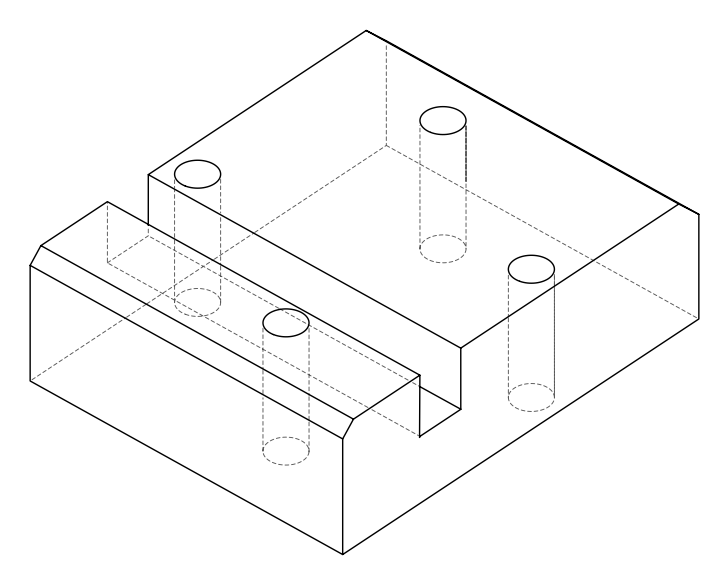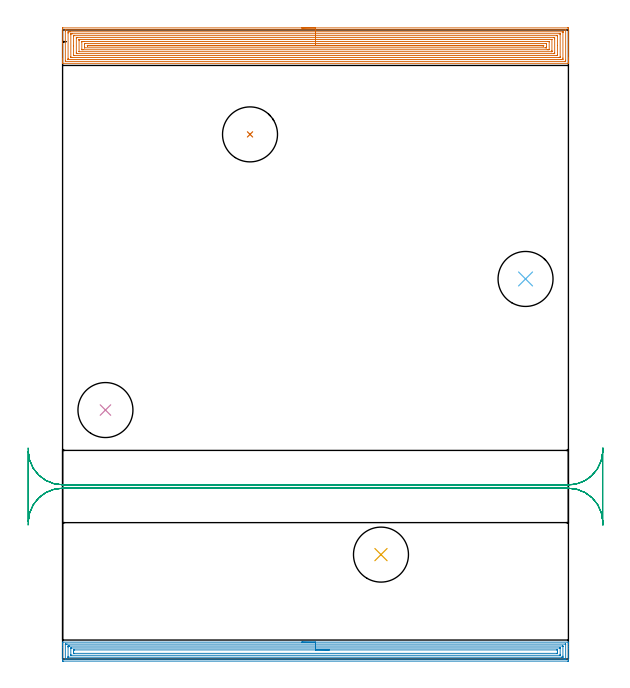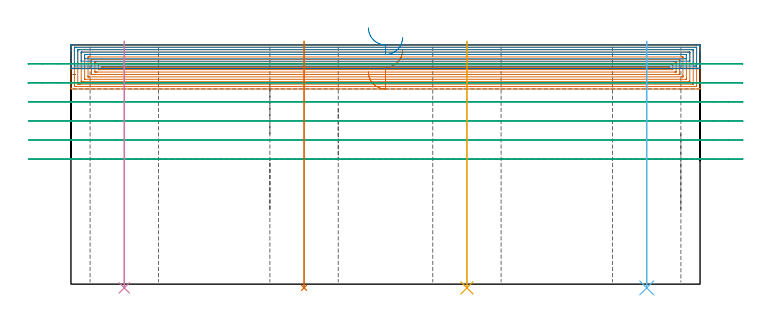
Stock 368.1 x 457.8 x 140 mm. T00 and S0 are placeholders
(PLAN: 7 operations, 2 tool changes, 61.2 min)
(1 AREA_MILL | FG_CHAMFER_SURFACE | UGT0205_001 | 29.68 min | 122506 mm3)
(2 AREA_MILL_1 | FG_CHAMFER_SURFACE_1 | UGT0205_001 | 15.02 min | 35041 mm3)
(3 MILL_RECTANGULAR_SLOT | SLOT_RECTANGULAR | UGT0201_005 | Follow Part, ap 12.5, ae 75% | 14.14 min | 1291201 mm3)
(4 INDEXABLE_INSERT_DRILL_THROUGH_HOLE_FROM_SOLID | STEP1HOLE | NXT0302_035 | 0.58 min | 175665 mm3)
(5 INDEXABLE_INSERT_DRILL_THROUGH_HOLE_FROM_SOLID_1 | STEP1HOLE_1 | NXT0302_035 | 0.58 min | 175824 mm3)
(6 INDEXABLE_INSERT_DRILL_THROUGH_HOLE_FROM_SOLID_2 | STEP1HOLE_2 | NXT0302_035 | 0.58 min | 176016 mm3)
(7 INDEXABLE_INSERT_DRILL_THROUGH_HOLE_FROM_SOLID_3 | STEP1HOLE_3 | NXT0302_035 | 0.58 min | 175671 mm3)
(TOOL UGT0205_001 | Chamfer Mill 20 x 3 x 45 deg. | D20 FL50 Z2)
(TOOL UGT0201_005 | End Mill 50 mm | D50 FL150 Z8)
(TOOL NXT0302_035 | Index. Insert Drill 40mm [880-D4000L40-05] | D40 PA176 FL200 Z2)
(OP 1 AREA_MILL)
G17 G21 G94 G90
T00 M6
G54
G17 G0 G90 X174.05 Y459.3 S1061 M3
G43 Z150. H0
Z124.2
G94 G1 X174.088 Z123.328 F250.
X174.202 Z122.464
X174.391 Z121.612
X174.653 Z120.78
X174.987 Z119.974
X175.39 Z119.2
X175.858 Z118.464
X176.39 Z117.772
X176.979 Z117.129
X177.622 Z116.54
X178.314 Z116.008
X179.05 Z115.54
X179.824 Z115.137
X180.63 Z114.803
X181.462 Z114.541
X182.314 Z114.352
X183.178 Z114.238
X184.05 Z114.2
X367.492
X367.878 Y459.296 Z114.202
X368.09 Y459.292 Z114.206
X368.1 Y459.076 Z114.421
Y437.265 Z136.23
Y436.661 Z136.833
Y436.097 Z137.399
Y435.776 Z137.72
Y435.212 Z138.284
Y434.891 Z138.604
Y434.248 Z139.251
Y433.867 Z139.633
X368.093 Y433.522 Z139.969
X368.091 Y433.503 Z139.988
X367.938 Y433.5 Z140.
X0.162
X0.009 Y433.503 Z139.988
X0. Y433.523 Z139.968
Y433.867 Z139.632
Y434.248 Z139.251
Y434.891 Z138.604
Y436.098 Z137.399
Y436.661 Z136.833
Y448.105 Z125.392
Y458.794 Z114.703
X0.002 Y459.078 Z114.419
X0.01 Y459.292 Z114.206
X0.225 Y459.299 Z114.199
X184.05 Y459.3 Z114.2
Y457.886 Z115.614
X365.928 Y457.885 Z115.615
X366.027 Y457.884 Z115.616
X366.075 Y457.881 Z115.619
X366.09 Y457.878 Z115.622
X366.093 Y457.863 Z115.637
X366.097 Y457.758 Z115.742
X366.1 Y457.519 Z115.981
X366.099 Y435.776 Z137.724
X366.098 Y435.388 Z138.112
X366.09 Y434.996 Z138.504
X366.078 Y434.921 Z138.579
X366.032 Y434.918 Z138.582
X365.924 Y434.916 Z138.584
X365.706 Y434.914 Z138.586
X2.172 Y434.915 Z138.585
X2.073 Y434.916 Z138.584
X2.025 Y434.919 Z138.581
X2.01 Y434.922 Z138.578
X2.007 Y434.937 Z138.563
X2.003 Y435.042 Z138.458
X2. Y435.281 Z138.219
Y457.024 Z116.476
X2.002 Y457.412 Z116.088
X2.01 Y457.804 Z115.696
X2.022 Y457.879 Z115.621
X2.068 Y457.882 Z115.618
X2.176 Y457.884 Z115.616
X2.394 Y457.886 Z115.614
X184.05
Y456.472 Z117.028
X363.921 Y456.471 Z117.029
X364.033 Y456.469 Z117.031
X364.072 Y456.467 Z117.033
X364.087 Y456.466 Z117.034
X364.091 Y456.434 Z117.066
X364.096 Y456.316 Z117.184
X364.099 Y456.138 Z117.362
X364.1 Y455.961 Z117.539
Y437.369 Z136.131
X364.097 Y436.661 Z136.839
X364.093 Y436.491 Z137.009
X364.079 Y436.335 Z137.165
X363.921 Y436.334 Z137.166
X363.363 Y436.33 Z137.17
X363.028 Y436.329 Z137.171
X362.471 Y436.328 Z137.172
X4.179 Y436.329 Z137.171
X4.067 Y436.331 Z137.169
X4.028 Y436.333 Z137.167
X4.013 Y436.334 Z137.166
X4.01 Y436.366 Z137.134
X4.004 Y436.484 Z137.016
X4.001 Y436.661 Z136.839
X4. Y436.839 Z136.661
Y455.431 Z118.069
X4.003 Y456.138 Z117.362
X4.007 Y456.309 Z117.191
X4.021 Y456.465 Z117.035
X4.179 Y456.466 Z117.034
X4.737 Y456.47 Z117.03
X5.072 Y456.471 Z117.029
X5.628 Y456.472 Z117.028
X184.05
Y455.057 Z118.443
X361.441
X361.999 Y455.053 Z118.447
X362.058 Y455.05 Z118.45
X362.09 Y455.046 Z118.454
X362.092 Y455.002 Z118.498
X362.096 Y454.803 Z118.697
X362.1 Y454.403 Z119.097
Y438.432 Z135.068
X362.096 Y438.007 Z135.493
X362.091 Y437.795 Z135.705
X362.089 Y437.749 Z135.751
X362.037 Y437.747 Z135.753
X361.936 Y437.745 Z135.755
X361.243 Y437.743 Z135.757
X361.046
X6.659
X6.101 Y437.747 Z135.753
X6.042 Y437.75 Z135.75
X6.01 Y437.754 Z135.746
X6.008 Y437.798 Z135.702
X6.004 Y437.997 Z135.503
X6. Y438.397 Z135.103
Y454.368 Z119.132
X6.004 Y454.793 Z118.707
X6.009 Y455.005 Z118.495
X6.011 Y455.051 Z118.449
X6.063 Y455.053 Z118.447
X6.164 Y455.055 Z118.445
X6.857 Y455.057 Z118.443
X7.054
X184.05
Y453.643 Z119.857
X359.62
X359.944 Y453.642 Z119.858
X360.036 Y453.639 Z119.861
X360.086 Y453.636 Z119.864
X360.09 Y453.628 Z119.872
X360.096 Y453.573 Z119.927
X360.099 Y453.483 Z120.017
X360.1 Y446.524 Z126.976
X360.099 Y439.567 Z133.933
X360.094 Y439.317 Z134.183
X360.09 Y439.165 Z134.335
X359.782 Y439.16 Z134.34
X359.619 Y439.157 Z134.343
X8.48
X8.157 Y439.158 Z134.342
X8.064 Y439.161 Z134.339
X8.014 Y439.164 Z134.336
X8.01 Y439.172 Z134.328
X8.004 Y439.227 Z134.273
X8.001 Y439.317 Z134.183
X8. Y446.276 Z127.224
X8.001 Y453.233 Z120.267
X8.005 Y453.483 Z120.017
X8.01 Y453.635 Z119.865
X8.318 Y453.64 Z119.86
X8.481 Y453.643 Z119.857
X184.05
Y452.229 Z121.271
X357.152 Y452.228 Z121.272
X357.672 Y452.226 Z121.274
X358.051 Y452.222 Z121.278
X358.09 Y452.217 Z121.283
X358.096 Y452.177 Z121.323
X358.099 Y451.712 Z121.788
X358.1 Y451.288 Z122.212
X358.099 Y441.088 Z132.412
X358.097 Y440.667 Z132.833
X358.091 Y440.604 Z132.896
X358.087 Y440.578 Z132.922
X358.062 Y440.576 Z132.924
X357.933 Y440.574 Z132.926
X357.672 Y440.572 Z132.928
X357.301 Y440.571 Z132.929
X10.948 Y440.572 Z132.928
X10.428 Y440.574 Z132.926
X10.049 Y440.578 Z132.922
X10.01 Y440.583 Z132.917
X10.004 Y440.623 Z132.877
X10.001 Y441.088 Z132.412
X10. Y441.512 Z131.988
X10.001 Y451.712 Z121.788
X10.003 Y452.133 Z121.367
X10.009 Y452.196 Z121.304
X10.013 Y452.222 Z121.278
X10.038 Y452.224 Z121.276
X10.167 Y452.226 Z121.274
X10.428 Y452.228 Z121.272
X10.799 Y452.229 Z121.271
X184.05
Y450.815 Z122.685
X355.899 Y450.814 Z122.686
X356.089 Y450.808 Z122.692
X356.097 Y450.748 Z122.752
X356.099 Y450.729 Z122.771
X356.1 Y442.648 Z130.852
X356.098 Y442.436 Z131.064
X356.09 Y442.015 Z131.485
X356.085 Y441.991 Z131.509
X356.078 Y441.989 Z131.511
X356.052 Y441.986 Z131.514
X355.997 Y441.985 Z131.515
X355.887
X12.201 Y441.986 Z131.514
X12.011 Y441.992 Z131.508
X12.003 Y442.051 Z131.449
X12.001 Y442.071 Z131.429
X12. Y450.152 Z123.348
X12.002 Y450.364 Z123.136
X12.01 Y450.785 Z122.715
X12.015 Y450.809 Z122.691
X12.022 Y450.811 Z122.689
X12.048 Y450.814 Z122.686
X12.103 Y450.815 Z122.685
X12.213
X184.05
Y449.4 Z124.1
X353.209
X353.755 Y449.399 Z124.101
X353.969 Y449.396 Z124.104
X354.036 Y449.394 Z124.106
X354.09 Y449.381 Z124.119
X354.094 Y449.277 Z124.223
X354.1 Y449.058 Z124.442
Y443.746 Z129.754
X354.094 Y443.523 Z129.977
X354.09 Y443.419 Z130.081
X353.903 Y443.407 Z130.093
X353.554 Y443.402 Z130.098
X353.209 Y443.4 Z130.1
X352.664
X14.891
X14.345 Y443.401 Z130.099
X14.131 Y443.404 Z130.096
X14.064 Y443.406 Z130.094
X14.01 Y443.419 Z130.081
X14.006 Y443.523 Z129.977
X14. Y443.742 Z129.758
Y449.054 Z124.446
X14.006 Y449.277 Z124.223
X14.01 Y449.381 Z124.119
X14.197 Y449.393 Z124.107
X14.546 Y449.398 Z124.102
X14.891 Y449.4 Z124.1
X15.436
X184.05
Y447.986 Z125.514
X351.99
X352.054 Y447.984 Z125.516
X352.084 Y447.982 Z125.518
X352.09 Y447.979 Z125.521
X352.093 Y447.97 Z125.53
X352.099 Y447.501 Z125.999
X352.098 Y445.515 Z127.985
X352.093 Y444.851 Z128.649
X352.079 Y444.82 Z128.68
X352.042 Y444.818 Z128.682
X351.954 Y444.816 Z128.684
X351.777 Y444.814 Z128.686
X351.424
X16.11
X16.046 Y444.816 Z128.684
X16.016 Y444.818 Z128.682
X16.01 Y444.821 Z128.679
X16.007 Y444.83 Z128.67
X16.001 Y445.299 Z128.201
X16.002 Y447.285 Z126.215
X16.007 Y447.949 Z125.551
X16.021 Y447.98 Z125.52
X16.058 Y447.982 Z125.518
X16.146 Y447.984 Z125.516
X16.323 Y447.986 Z125.514
X16.676
X184.05
Y446.572 Z126.928
X349.812
X349.928 Y446.571 Z126.929
X350.02 Y446.569 Z126.931
X350.079 Y446.565 Z126.935
X350.091 Y446.561 Z126.939
X350.093 Y446.552 Z126.948
X350.096 Y446.4 Z127.1
X350.093 Y446.286 Z127.214
X350.09 Y446.235 Z127.265
X349.985 Y446.232 Z127.268
X349.811 Y446.229 Z127.271
X349.638 Y446.228 Z127.272
X348.919
X18.288
X18.172 Y446.229 Z127.271
X18.08 Y446.231 Z127.269
X18.021 Y446.235 Z127.265
X18.009 Y446.239 Z127.261
X18.007 Y446.248 Z127.252
X18.004 Y446.4 Z127.1
X18.007 Y446.514 Z126.986
X18.01 Y446.565 Z126.935
X18.115 Y446.568 Z126.932
X18.289 Y446.571 Z126.929
X18.462 Y446.572 Z126.928
X19.181
X184.05
X184.922 Z126.966
X185.786 Z127.08
X186.638 Z127.269
X187.47 Z127.531
X188.276 Z127.865
X189.05 Z128.268
X189.786 Z128.736
X190.478 Z129.267
X191.121 Z129.857
X191.71 Z130.5
X192.242 Z131.192
X192.71 Z131.928
X193.113 Z132.702
X193.447 Z133.508
X193.709 Z134.34
X193.898 Z135.191
X194.012 Z136.056
X194.05 Z136.928
G0 Z150.
M5
M2
(OP 2 AREA_MILL_1)
G17 G21 G94 G90
T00 M6
G54
G17 G0 G90 X174.05 Y12.3 S1061 M3
G43 Z150. H0
G94 G1 X174.088 Z149.128 F250.
X174.202 Z148.263
X174.391 Z147.412
X174.653 Z146.58
X174.987 Z145.774
X175.39 Z145.
X175.859 Z144.264
X176.39 Z143.572
X176.979 Z142.929
X177.622 Z142.339
X178.314 Z141.808
X179.05 Z141.34
X179.824 Z140.937
X180.63 Z140.603
X181.462 Z140.341
X182.314 Z140.152
X183.178 Z140.038
X184.05 Z140.
X367.938
X368.09 Y12.298 Z139.988
X368.097 Y12.177 Z139.869
X368.1 Y12.049 Z139.748
Y11.715 Z139.414
Y11.08 Z138.775
Y9.015 Z136.713
Y7.585 Z135.28
Y-1.154 Z126.543
X368.096 Y-1.437 Z126.261
X368.09 Y-1.492 Z126.205
X368.032 Y-1.499 Z126.199
X367.492 Y-1.5 Z126.2
X0.608
X0.259 Y-1.497 Z126.202
X0.01 Y-1.493 Z126.204
X0.006 Y-1.154 Z126.543
X0. Y-0.559 Z127.139
Y8.459 Z136.153
Y9.889 Z137.586
Y11.08 Z138.775
Y12.049 Z139.749
X0.003 Y12.177 Z139.869
X0.01 Y12.298 Z139.988
X0.162 Y12.3 Z140.
X184.05
Y10.886 Z138.586
X365.706 Y10.885 Z138.585
X365.907 Y10.884 Z138.584
X366.051 Y10.88 Z138.58
X366.082 Y10.879 Z138.579
X366.09 Y10.864 Z138.564
X366.093 Y10.837 Z138.537
X366.099 Y10.696 Z138.396
Y0.209 Z127.909
X366.097 Y0.08 Z127.78
X366.092 Y-0.023 Z127.677
X366.087 Y-0.079 Z127.621
X366.052 Y-0.08 Z127.62
X365.706 Y-0.084 Z127.616
X365.507 Y-0.085 Z127.615
X364.814 Y-0.086 Z127.614
X2.394 Y-0.085 Z127.615
X2.193 Y-0.084 Z127.616
X2.049 Y-0.081 Z127.619
X2.018 Y-0.079 Z127.621
X2.01 Y-0.064 Z127.636
X2.007 Y-0.037 Z127.663
X2.001 Y0.104 Z127.804
Y10.591 Z138.291
X2.003 Y10.72 Z138.42
X2.008 Y10.823 Z138.523
X2.013 Y10.879 Z138.579
X2.048 Y10.88 Z138.58
X2.394 Y10.884 Z138.584
X2.593 Y10.885 Z138.585
X3.286 Y10.886 Z138.586
X184.05
Y9.471 Z137.171
X363.78
X363.921 Y9.469 Z137.169
X364.062 Y9.465 Z137.165
X364.09 Y9.462 Z137.162
X364.094 Y9.437 Z137.137
X364.098 Y9.391 Z137.091
X364.1 Y9.332 Z137.032
Y9.157 Z136.857
Y2.166 Z129.866
X364.097 Y1.467 Z129.167
X364.094 Y1.38 Z129.08
X364.09 Y1.341 Z129.041
X364.057 Y1.334 Z129.034
X363.921 Y1.332 Z129.032
X363.17 Y1.329 Z129.029
X363.028 Y1.328 Z129.028
X4.32 Y1.329 Z129.029
X4.179 Y1.331 Z129.031
X4.038 Y1.335 Z129.035
X4.01 Y1.338 Z129.038
X4.006 Y1.363 Z129.063
X4.002 Y1.409 Z129.109
X4. Y1.467 Z129.167
Y1.643 Z129.343
Y8.634 Z136.334
X4.003 Y9.332 Z137.032
X4.006 Y9.42 Z137.12
X4.01 Y9.458 Z137.158
X4.043 Y9.465 Z137.165
X4.179 Y9.467 Z137.167
X4.93 Y9.471 Z137.171
X5.072
X184.05
Y8.057 Z135.757
X361.968
X362.018 Y8.056 Z135.756
X362.069 Y8.053 Z135.753
X362.084 Y8.051 Z135.751
X362.09 Y8.042 Z135.742
X362.093 Y7.996 Z135.696
X362.1 Y7.62 Z135.32
Y7.585 Z135.285
X362.099 Y3.215 Z130.915
X362.092 Y2.796 Z130.496
X362.09 Y2.75 Z130.45
X362.015 Y2.747 Z130.447
X361.887 Y2.745 Z130.445
X361.725 Y2.743 Z130.443
X6.132
X6.082 Y2.744 Z130.444
X6.031 Y2.747 Z130.447
X6.016 Y2.749 Z130.449
X6.01 Y2.758 Z130.458
X6.007 Y2.804 Z130.504
X6. Y3.18 Z130.88
X6.001 Y7.585 Z135.285
X6.008 Y8.004 Z135.704
X6.01 Y8.05 Z135.75
X6.085 Y8.052 Z135.752
X6.213 Y8.055 Z135.755
X6.375 Y8.057 Z135.757
X184.05
Y6.643 Z134.343
X359.527
X359.886 Y6.639 Z134.339
X360.064 Y6.636 Z134.336
X360.091 Y6.628 Z134.328
X360.095 Y6.597 Z134.297
X360.097 Y6.548 Z134.248
X360.1 Y6.082 Z133.782
Y5.208 Z132.908
Y4.334 Z132.034
X360.098 Y4.244 Z131.944
X360.094 Y4.19 Z131.89
X360.09 Y4.164 Z131.864
X360.074 Y4.163 Z131.863
X359.869 Y4.159 Z131.859
X359.458 Y4.157 Z131.857
X359.389
X8.573
X8.214 Y4.161 Z131.861
X8.036 Y4.164 Z131.864
X8.009 Y4.172 Z131.872
X8.005 Y4.203 Z131.903
X8.003 Y4.252 Z131.952
X8. Y4.718 Z132.418
Y5.592 Z133.292
Y6.465 Z134.165
X8.002 Y6.555 Z134.255
X8.006 Y6.61 Z134.31
X8.01 Y6.635 Z134.335
X8.026 Y6.637 Z134.337
X8.231 Y6.641 Z134.341
X8.642 Y6.643 Z134.343
X8.711
X184.05
X184.922 Z134.381
X185.787 Z134.495
X186.638 Z134.684
X187.47 Z134.946
X188.276 Z135.28
X189.05 Z135.683
X189.786 Z136.151
X190.478 Z136.683
X191.121 Z137.272
X191.71 Z137.915
X192.242 Z138.607
X192.71 Z139.343
X193.113 Z140.117
X193.447 Z140.923
X193.709 Z141.755
X193.898 Z142.606
X194.012 Z143.471
X194.05 Z144.343
G0 Z150.
M5
M2
(OP 3 MILL_RECTANGULAR_SLOT)
G17 G21 G94 G90
T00 M6
G54
G17 G0 G90 X-25.117 Y97.528 S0 M3
G43 Z150. H0
Z128.867
G94 G1 X-24.97 Y100.524 F250.
G2 X-16.518 Y118.065 R25. F500.
X-7.907 Y123.017 R25. F405.
X0. Y124.3 R25. F313.
G1 X341.955
X368.1 F500.
G2 X393.07 Y100.525 R25.
G1 X393.1
Y150.575
X393.07
G2 X368.1 Y126.8 R25.
G1 X0.
G2 X-24.97 Y150.576 R25.
G1 X-25.117 Y153.572 F250.
G0 Y97.528 Z117.733
G1 X-24.97 Y100.524
G2 X-16.518 Y118.065 R25. F500.
X-7.907 Y123.017 R25. F405.
X0. Y124.3 R25. F313.
G1 X341.955
X368.1 F500.
G2 X393.07 Y100.525 R25.
G1 X393.1
Y150.575
X393.07
G2 X368.1 Y126.8 R25.
G1 X0.
G2 X-24.97 Y150.576 R25.
G1 X-25.117 Y153.572 F250.
G0 Z150.
X393.217
Z106.6
G1 X393.07 Y150.575
G2 X384.618 Y133.034 R25. F500.
X376.006 Y128.083 R25. F406.
X368.1 Y126.8 R25. F312.
G1 X26.145
X0. F500.
G2 X-24.99 Y151.093 R25.
G1 Y100.007
G2 X0. Y124.3 R25.
G1 X368.1
G2 X393.07 Y100.525 R25.
G1 X393.217 Y97.528 F250.
G0 Y153.572 Z95.467
G1 X393.07 Y150.575
G2 X384.618 Y133.034 R25. F500.
X376.006 Y128.083 R25. F406.
X368.1 Y126.8 R25. F312.
G1 X26.145
X0. F500.
G2 X-24.99 Y151.093 R25.
G1 Y100.007
G2 X0. Y124.3 R25.
G1 X368.1
G2 X393.07 Y100.525 R25.
G1 X393.217 Y97.528 F250.
G0 Y153.572 Z84.333
G1 X393.07 Y150.575
G2 X384.618 Y133.034 R25. F500.
X376.006 Y128.083 R25. F406.
X368.1 Y126.8 R25. F312.
G1 X26.145
X0. F500.
G2 X-24.99 Y151.093 R25.
G1 Y100.007
G2 X0. Y124.3 R25.
G1 X368.1
G2 X393.07 Y100.525 R25.
G1 X393.217 Y97.528 F250.
G0 Y153.572 Z73.2
G1 X393.07 Y150.575
G2 X384.618 Y133.034 R25. F500.
X376.006 Y128.083 R25. F378.
X368.1 Y126.8 R25. F292.
G1 X26.145
X0. F500.
G2 X-24.99 Y151.093 R25.
G1 Y100.007
G2 X0. Y124.3 R25.
G1 X368.1
G2 X393.07 Y100.525 R25.
G1 X393.217 Y97.528 F250.
G0 Z150.
M5
M2
(OP 4 INDEXABLE_INSERT_DRILL_THROUGH_HOLE_FROM_SOLID)
G17 G21 G94 G90
T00 M6
G54
G17 G0 G90 X31.2 Y181.2 S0 M3
G43 Z150. H1
G94 G81 G98 Z-2.198 F250. R142.
G80
M5
M2
(OP 5 INDEXABLE_INSERT_DRILL_THROUGH_HOLE_FROM_SOLID_1)
G17 G21 G94 G90
T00 M6
G54
G17 G0 G90 X231.7 Y76. S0 M3
G43 Z150. H1
G94 G81 G98 Z-2.198 F250. R142.
G80
M5
M2
(OP 6 INDEXABLE_INSERT_DRILL_THROUGH_HOLE_FROM_SOLID_2)
G17 G21 G94 G90
T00 M6
G54
G17 G0 G90 X336.9 Y276.6 S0 M3
G43 Z150. H1
G94 G81 G98 Z-2.198 F250. R142.
G80
M5
M2
(OP 7 INDEXABLE_INSERT_DRILL_THROUGH_HOLE_FROM_SOLID_3)
G17 G21 G94 G90
T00 M6
G54
G17 G0 G90 X136.4 Y381.8 S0 M3
G43 Z150. H1
G94 G81 G98 Z-2.198 F250. R142.
G80
M5
M2
